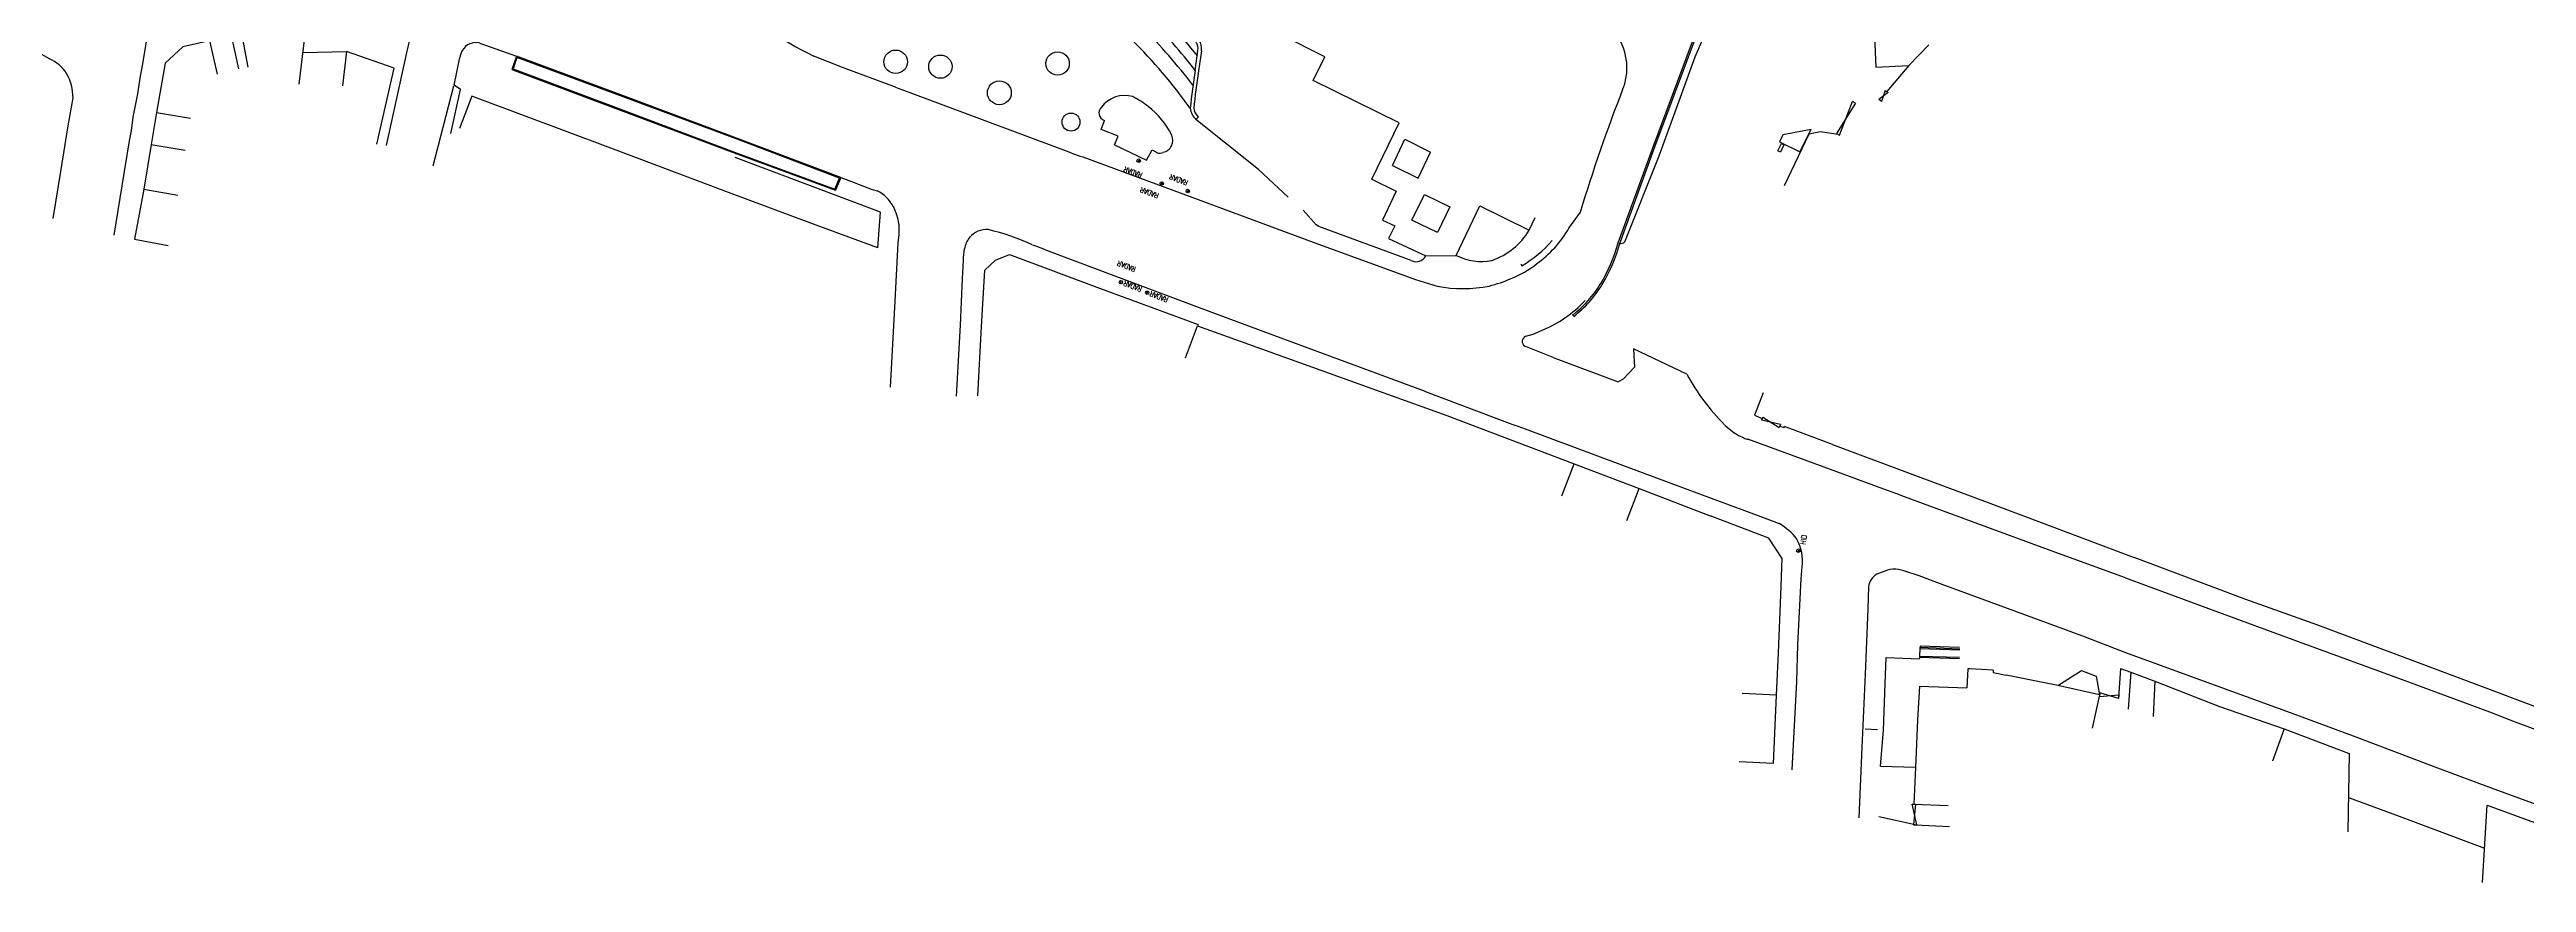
# Model space of a CAD drawing. Header units: metres. Extents: x 320405 to 332543, y 7395686 to 7410003.
# Drawn here: x 325701.9 to 326062.8, y 7397376.6 to 7397498.1 of the extents above; entities that cross this region are included whole.
import ezdxf

# ---------------------------------------------------------------- set-up
doc = ezdxf.new("R2010")
doc.units = ezdxf.units.M
doc.header["$LTSCALE"] = 10
doc.header["$MEASUREMENT"] = 0
doc.linetypes.add('CONTINUO', pattern=[0])
for name, color, linetype in [('Edificações', 30, 'Continuous'), ('T-ALVENARIA', 45, 'CONTINUO'), ('T-CIMENTADO', 252, 'Continuous'), ('T-ESCADA', 45, 'CONTINUO'), ('T-GRELHA', 252, 'CONTINUO'), ('T-GUIA', 230, 'Continuous'), ('T-HIDRANTE', 3, 'Continuous'), ('T-HIDRANTE-DESCRIÇÃO', 252, 'Continuous'), ('T-MURETA', 45, 'CONTINUO'), ('T-MURO', 30, 'CONTINUO'), ('T-PLACA-SEMAFORO', 252, 'CONTINUO'), ('T-PORTAO', 45, 'CONTINUO'), ('T-RADAR', 3, 'Continuous'), ('T-RADAR-DESCRIÇÃO', 252, 'Continuous'), ('Vias Primárias', 230, 'Continuous')]:
    doc.layers.add(name, color=color, linetype=linetype)
doc.styles.add('SIMPLEX', font='simplex', dxfattribs={"height": 0.2})
doc.styles.get("Standard").update_dxf_attribs({"font": 'arial.ttf'})

# ---------------------------------------------------------------- blocks, each defined once
blk = doc.blocks.new('SIMB_CIRCULO')
at = {"color": 0, "linetype": 'Continuous'}
blk.add_circle((0, 0), 0.25, dxfattribs=at)
at = {"color": 0}
blk.add_point((0, 0), dxfattribs=at)
for tag in ['desc:', 'cota:', 'pto:']:
    blk.add_attdef(tag, (0, 0), '', height=1)
blk = doc.blocks.new('topografia ÁGUA BRANCA - LAPA_X')
at = {"layer": 'Edificações', "linetype": 'CONTINUO', "flags": 128}
for points in [[(153087.51, 253344.8), (153086, 253344.52), (153082.81, 253343.74), (153078.97, 253342.84), (153076.37, 253340.47), (153075.14, 253333.28), (153074.35, 253328.58), (153073.31, 253322.07), (153071.97, 253314.8)], [(153097.02, 253347.12), (153095.86, 253337.45)], [(153096.41, 253342.03), (153102.8, 253342.19)], [(153107.23, 253328.68), (153109.73, 253339.77), (153102.8, 253342.19)]]:
    blk.add_lwpolyline(points, dxfattribs=at)
at = {"layer": 'T-ALVENARIA', "flags": 128}
for points in [[(153121.05, 253335.71), (153119.3, 253331.03)], [(153180.29, 253313.69), (153170.38, 253317.34), (153158.13, 253321.91), (153141.32, 253328.16), (153121.05, 253335.71)], [(153339.2, 253252.62), (153339.06, 253249.85)], [(153342.93, 253252.44), (153339.49, 253252.62), (153339.2, 253252.62)], [(153342.93, 253252.44), (153342.91, 253252.08), (153344.81, 253251.71)], [(153358.43, 253248.87), (153352.34, 253250.21), (153344.81, 253251.71)], [(153358.43, 253248.87), (153357.35, 253243.98)]]:
    blk.add_lwpolyline(points, dxfattribs=at)
at = {"layer": 'T-ALVENARIA', "linetype": 'CONTINUO', "flags": 128}
for points in [[(153214.74, 253328.82), (153215.29, 253330.08), (153212.78, 253331.03), (153213.25, 253332.36)], [(153180.29, 253313.69), (153180.66, 253318.91), (153159.45, 253326.87)], [(153214.74, 253328.82), (153219.41, 253326.57), (153220.23, 253328.08)], [(153220.23, 253328.08), (153220.98, 253327.64)], [(153180.29, 253313.69), (153170.38, 253317.34), (153158.13, 253321.91)], [(153309.34, 253292.79), (153308.05, 253289.53), (153309.2, 253289.04)], [(153311.76, 253287.96), (153312.39, 253287.76)]]:
    blk.add_lwpolyline(points, dxfattribs=at)
at = {"layer": 'T-ALVENARIA', "color": 250, "linetype": 'CONTINUO'}
for centre, radius, start, end in [((153213.6, 253333.45), 1.14, 134.0264, 251.9769), ((153216.21, 253331.8), 4.2, 73.494, 144.1119), ((153209.72, 253321.47), 16.29, 52.4839, 61.8632), ((153212.17, 253324.73), 12.21, 26.7758, 52.303), ((153221.44, 253329.47), 1.8, 283.0153, 24.9361), ((153221.3, 253329.08), 1.47, 257.2734, 291.618)]:
    blk.add_arc(centre, radius, start, end, dxfattribs=at)
at = {"layer": 'T-CIMENTADO', "linetype": 'CONTINUO', "flags": 128}
for points in [[(153256.22, 253332.07), (153243.65, 253338.22), (153245.35, 253341.7), (153232.81, 253347.96), (153233.69, 253349.76), (153225.18, 253353.88)], [(153220.45, 253348.97), (153223.48, 253345.71), (153226.75, 253341.79)], [(153240.07, 253321.22), (153235.73, 253325.22), (153226.58, 253332.52)], [(153252.24, 253323.87), (153256.22, 253332.07)], [(153255.27, 253325.87), (153257.06, 253329.68)], [(153257.06, 253329.68), (153260.79, 253327.81)], [(153259, 253324.01), (153260.79, 253327.81)], [(153252.24, 253323.87), (153255.8, 253322.11)], [(153255.27, 253325.87), (153259, 253324.01)], [(153255.8, 253322.11), (153253.83, 253317.88)], [(153264.55, 253312.77), (153268.01, 253320.01)], [(153268.01, 253320.01), (153275.19, 253316.46)], [(153257.99, 253312), (153244.51, 253316.92), (153244.16, 253317.17), (153242.24, 253319.31)], [(153253.83, 253317.88), (153255.59, 253317.08)], [(153255.59, 253317.08), (153254.71, 253315.19)], [(153275.19, 253316.46), (153276.07, 253318.33)], [(153254.71, 253315.19), (153260.11, 253312.68), (153264.55, 253312.77)]]:
    blk.add_lwpolyline(points, dxfattribs=at)
blk.add_lwpolyline([(153259.9, 253321.63), (153263.63, 253319.86), (153261.84, 253316.1), (153258.1, 253317.9)], close=True, dxfattribs=at)
at = {"layer": 'T-CIMENTADO'}
for centre, radius in [((153182.82, 253340.85), 1.71), ((153189.34, 253340.15), 1.7), ((153206.42, 253340.64), 1.7), ((153197.94, 253336.36), 1.74), ((153208.39, 253332.1), 1.31)]:
    blk.add_circle(centre, radius, dxfattribs=at)
at = {"layer": 'T-CIMENTADO', "linetype": 'CONTINUO'}
for centre, radius, start, end in [((153143.68, 253272.89), 104.79, 38.095, 44.1654), ((153170.39, 253296.93), 70.51, 37.3143, 45.5679), ((153160.65, 253287.16), 80.29, 35.8141, 45.1793), ((153266.53, 253321.58), 10.06, 288.5595, 329.4114), ((153258.71, 253313.41), 1.58, 242.7805, 332.7059), ((153268.19, 253319.89), 8, 242.946, 281.1325)]:
    blk.add_arc(centre, radius, start, end, dxfattribs=at)
at = {"layer": 'T-ESCADA', "flags": 128}
for points in [[(153332.22, 253255.58), (153332.19, 253254.46)], [(153332.19, 253254.46), (153337.99, 253254.29)], [(153332.19, 253254.46), (153332.19, 253254.11)], [(153338.02, 253255.71), (153332.28, 253255.88), (153332.22, 253255.58)], [(153332.22, 253255.58), (153338.04, 253255.36)], [(153332.25, 253255.73), (153338.03, 253255.53)], [(153332.19, 253254.29), (153338, 253254.09)]]:
    blk.add_lwpolyline(points, dxfattribs=at)
at = {"layer": 'T-GRELHA', "linetype": 'CONTINUO', "flags": 128}
for points in [[(153312.37, 253323.05), (153315.96, 253330.59), (153317.58, 253330.92), (153320.17, 253330.53)], [(153312.28, 253328.98), (153311.77, 253327.91), (153311.41, 253328.09), (153311.92, 253329.15), (153312.28, 253328.98)]]:
    blk.add_lwpolyline(points, dxfattribs=at)
at = {"layer": 'T-GUIA', "ltscale": 5, "flags": 128}
for points in [[(153312.64, 253356.6), (153312.6, 253355.94), (153311.57, 253353.6), (153310.2, 253352.8), (153308.76, 253350.03), (153302.7, 253349.72), (153299.29, 253341.71), (153294.08, 253327.31), (153289.08, 253314.72)], [(153325.16, 253352.22), (153325.21, 253350.52), (153325.64, 253340.33), (153330.48, 253340.58)], [(153182.81, 253337.17), (153175.07, 253340.02), (153170.88, 253341.66)], [(153118.01, 253330.27), (153119.41, 253336.71), (153118.49, 253337.31)], [(153182.81, 253337.17), (153183.31, 253336.94)], [(153183.31, 253336.94), (153184.89, 253336.39)], [(153184.89, 253336.39), (153199.86, 253330.82), (153208.06, 253327.78), (153208.53, 253327.58)], [(153199.86, 253330.82), (153199.86, 253330.82)], [(153208.53, 253327.58), (153209.69, 253327.14)], [(153209.69, 253327.14), (153210.14, 253327.02), (153224.3, 253321.79), (153244.11, 253314.5), (153258.62, 253309.22)], [(153183.38, 253317.08), (153183.34, 253317.21)], [(153258.62, 253309.22), (153261.8, 253308.28)], [(153274.72, 253300.99), (153275.78, 253301.32)], [(153275.78, 253301.32), (153277.01, 253301.83)], [(153276.52, 253298.76), (153274.57, 253299.54)], [(153278.7, 253297.88), (153276.52, 253298.76)], [(153278.7, 253297.88), (153288.17, 253294.38)], [(153298.19, 253295.48), (153290.43, 253299.19), (153290.56, 253296.52), (153288.92, 253294.78), (153288.17, 253294.38)]]:
    blk.add_lwpolyline(points, dxfattribs=at)
blk.add_lwpolyline([(153316.25, 253331.24), (153312.12, 253330.42), (153311.65, 253329.4), (153314.61, 253327.96)], close=True, dxfattribs=at)
at = {"layer": 'T-GUIA', "ltscale": 5}
for centre, radius, start, end in [((153192.5, 253386.42), 49.7, 225.6141, 244.2171), ((153266.89, 253324.76), 16.19, 305.389, 330.4697), ((153288.52, 253315.5), 0.961, 261.7552, 305.5549), ((153264.89, 253326.24), 18.49, 284.0196, 294.5357), ((153267.91, 253321.72), 13.16, 290.7339, 309.4353), ((153265.53, 253327.7), 19.78, 259.1473, 281.1885), ((153269.9, 253318.9), 18.5, 292.6051, 316.7318), ((153275, 253300.23), 0.808, 110.1346, 238.4392), ((153327.03, 253311.42), 32.95, 208.9216, 224.9708)]:
    blk.add_arc(centre, radius, start, end, dxfattribs=at)
at = {"layer": 'T-MURETA', "linetype": 'CONTINUO', "flags": 128}
for points in [[(153288.15, 253314.64), (153293.12, 253328.37), (153304.89, 253360.1)], [(153288.39, 253314.55), (153293.35, 253328.28), (153305.13, 253360.02)], [(153226.47, 253339.67), (153226.75, 253341.79)], [(153226.75, 253341.79), (153226.86, 253342.63)], [(153227.37, 253342.54), (153226.97, 253339.59)], [(153226.58, 253332.52), (153226.95, 253332.88)], [(153174.84, 253323.96), (153174.07, 253322.09), (153159.33, 253327.51)], [(153174.84, 253323.96), (153160.03, 253329.54)], [(153274.15, 253311.27), (153274.02, 253311.48)], [(153281.54, 253304.11), (153281.69, 253303.91)]]:
    blk.add_lwpolyline(points, dxfattribs=at)
at = {"layer": 'T-MURETA', "flags": 128}
for points in [[(153127.55, 253341.57), (153126.9, 253339.63), (153140.88, 253334.42), (153159.33, 253327.51), (153174.07, 253322.09), (153174.84, 253323.96), (153160.03, 253329.54), (153143.16, 253335.82)], [(153127.63, 253341.39), (153127.07, 253339.72), (153140.93, 253334.55), (153159.38, 253327.64), (153173.99, 253322.27), (153174.66, 253323.88), (153159.98, 253329.41), (153143.11, 253335.69)]]:
    blk.add_lwpolyline(points, close=True, dxfattribs=at)
for points in [[(153331.6, 253238.2), (153326.53, 253238.36), (153326.96, 253243.66), (153327.19, 253250.42), (153327.33, 253254.22), (153332.19, 253254.06)], [(153352.34, 253250.21), (153355.78, 253252.38), (153357.92, 253251.59), (153358.43, 253248.87)]]:
    blk.add_lwpolyline(points, dxfattribs=at)
at = {"layer": 'T-MURETA', "linetype": 'CONTINUO'}
for centre, radius, start, end in [((153225.39, 253342.89), 1.49, 349.9698, 36.1121), ((153225.39, 253342.89), 2.01, 349.9698, 36.1121), ((153304.58, 253326.86), 79.15, 170.6852, 174.7192), ((153304.58, 253326.86), 78.64, 170.6852, 174.7192), ((153228.46, 253334.48), 2.72, 187.1504, 226.2638), ((153228.46, 253334.48), 2.2, 187.1504, 226.2638), ((153264.2, 253327.61), 19.13, 301.3191, 318.5911), ((153264.26, 253321.27), 24.8, 329.5029, 344.4405), ((153264.26, 253321.27), 25.05, 329.5029, 344.4405), ((153271.46, 253317.22), 16.54, 307.534, 328.9096), ((153271.46, 253317.22), 16.79, 307.534, 328.9096)]:
    blk.add_arc(centre, radius, start, end, dxfattribs=at)
at = {"layer": 'T-MURO', "flags": 128}
for points in [[(153087.51, 253344.8), (153088.43, 253339.88)], [(153082.81, 253343.74), (153083.97, 253338.88)], [(153086, 253344.52), (153087.05, 253339.63)], [(153102.8, 253342.19), (153102.2, 253337.18)], [(153075.14, 253333.28), (153080.07, 253332.45)], [(153074.35, 253328.58), (153079.29, 253327.78)], [(153073.31, 253322.07), (153078.24, 253321.22)], [(153071.97, 253314.8), (153076.88, 253313.89)], [(153319.46, 253285.28), (153312.43, 253287.9)], [(153319.46, 253285.28), (153331.56, 253280.79), (153342.36, 253276.78), (153363.41, 253268.87)], [(153310.91, 253238.74), (153311.34, 253248.73), (153311.61, 253254.87), (153311.96, 253263.33), (153312.15, 253268.67), (153310.21, 253271.6), (153301.65, 253274.86)], [(153438.45, 253241.13), (153429.42, 253244.48), (153420.01, 253247.95), (153416.17, 253249.39), (153403.31, 253254.2), (153390.23, 253259.07), (153379.69, 253262.79), (153363.41, 253268.87)], [(153361.48, 253252.68), (153361.19, 253248.47)], [(153361.48, 253252.68), (153362.96, 253252.17), (153366.45, 253250.84), (153375.91, 253247.2), (153385.34, 253243.94), (153394.82, 253240.38), (153394.62, 253228.95)], [(153362.96, 253252.17), (153362.6, 253246.76)], [(153366.45, 253250.84), (153366.22, 253245.71)], [(153311.34, 253248.73), (153306.35, 253248.94)], [(153332.18, 253250.05), (153331.9, 253245.14), (153331.6, 253238.2), (153331.37, 253232.86)], [(153332.18, 253250.05), (153339.06, 253249.85)], [(153385.34, 253243.94), (153383.64, 253239.24)], [(153310.91, 253238.74), (153305.92, 253238.96)], [(153331.37, 253232.86), (153336.37, 253232.65)], [(153394.71, 253233.95), (153402.12, 253231.22), (153414.55, 253226.57)], [(153414.25, 253221.58), (153414.94, 253232.87), (153428.87, 253227.77), (153435.86, 253224.98)], [(153331.57, 253229.84), (153326.31, 253231.02)], [(153331.57, 253229.84), (153336.57, 253229.63)]]:
    blk.add_lwpolyline(points, dxfattribs=at)
at = {"layer": 'T-MURO', "linetype": 'CONTINUO', "flags": 128}
for points in [[(153330.48, 253340.58), (153333.36, 253343.59)], [(153330.48, 253340.58), (153327.24, 253336.76)], [(153195.85, 253310.48), (153197.44, 253311.96), (153199.48, 253312.76), (153212.57, 253307.91), (153226.96, 253302.6)], [(153194.87, 253292.15), (153195.42, 253302.25), (153195.85, 253310.48)], [(153225.13, 253297.74), (153226.9, 253302.41)], [(153226.96, 253302.6), (153226.9, 253302.41)], [(153226.9, 253302.41), (153249.18, 253294.43), (153263.25, 253289.42)], [(153263.25, 253289.42), (153281.8, 253282.4), (153291.27, 253278.82), (153301.65, 253274.86)], [(153280.03, 253277.73), (153281.8, 253282.4)], [(153289.51, 253274.15), (153291.27, 253278.82)]]:
    blk.add_lwpolyline(points, dxfattribs=at)
at = {"layer": 'T-PLACA-SEMAFORO', "flags": 128}
blk.add_lwpolyline([(153324.27, 253243.81), (153326.06, 253243.74)], dxfattribs=at)
at = {"layer": 'T-PORTAO', "linetype": 'CONTINUO', "flags": 128}
for points in [[(153322.7, 253335.07), (153319.95, 253330.64)], [(153320.39, 253330.42), (153322.25, 253335.29)], [(153322.7, 253335.07), (153322.25, 253335.29)], [(153327.45, 253336.61), (153326.1, 253335.63)], [(153326.51, 253335.33), (153326.1, 253335.63)], [(153327.04, 253336.91), (153326.51, 253335.33)], [(153327.04, 253336.91), (153327.45, 253336.61)], [(153319.95, 253330.64), (153320.39, 253330.42)], [(153309.3, 253289.27), (153309.11, 253288.81)], [(153311.85, 253288.19), (153309.11, 253288.81)], [(153309.3, 253289.27), (153311.66, 253287.73)], [(153311.85, 253288.19), (153311.66, 253287.73)], [(153312.39, 253287.76), (153312.43, 253287.9)]]:
    blk.add_lwpolyline(points, dxfattribs=at)
at = {"layer": 'T-PORTAO', "flags": 128}
for points in [[(153361.25, 253248.83), (153361.2, 253248.34), (153358.45, 253249.12), (153358.4, 253248.62)], [(153331.12, 253232.85), (153331.62, 253232.88), (153331.33, 253229.83), (153331.82, 253229.86)]]:
    blk.add_lwpolyline(points, close=True, dxfattribs=at)
at = {"layer": 'Vias Primárias', "ltscale": 5, "flags": 128}
for points in [[(153075.25, 253353.6), (153074.86, 253351.1), (153074.09, 253346.6), (153073.11, 253340.64), (153072.7, 253338.25), (153072.36, 253335.99), (153071.7, 253332.58)], [(153059.53, 253341.05), (153057.64, 253342.14), (153049.31, 253346.81), (153041.58, 253351.05)], [(153111.61, 253342.25), (153108.59, 253328.53)], [(153118.49, 253337.31), (153119.3, 253341.36)], [(153122.21, 253343.47), (153127.55, 253341.57)], [(153060.09, 253317.79), (153061.21, 253324.65), (153062.26, 253331.27), (153062.97, 253335.37)], [(153071.46, 253330.59), (153071.17, 253329.14), (153070.07, 253322.58), (153068.93, 253315.36)], [(153071.7, 253332.58), (153071.46, 253330.59)], [(153174.84, 253323.96), (153176.79, 253323.22), (153177.54, 253322.94)], [(153177.54, 253322.94), (153179.42, 253322.24)], [(153179.42, 253322.24), (153180.15, 253322.02)], [(153182.16, 253293.38), (153182.83, 253305.96), (153183.26, 253314.44), (153183.36, 253315.65), (153183.36, 253315.79)], [(153191.77, 253292.08), (153192.33, 253302.44), (153192.64, 253309.26), (153192.77, 253311.88), (153192.77, 253312.35)], [(153192.77, 253312.35), (153192.89, 253313.61)], [(153202.79, 253314.2), (153203.23, 253314.03)], [(153203.23, 253314.03), (153204.42, 253313.62)], [(153204.42, 253313.62), (153204.87, 253313.4), (153212.75, 253310.46), (153228.27, 253304.66), (153240.74, 253300.06), (153249.68, 253296.76), (153259.92, 253293), (153260.23, 253292.86), (153272.7, 253288.18)], [(153272.7, 253288.18), (153273.6, 253287.89), (153274.65, 253287.49)], [(153274.65, 253287.49), (153292.09, 253281.01), (153301.75, 253277.42), (153308.85, 253274.83)], [(153318.25, 253281.99), (153307.09, 253286.02)], [(153326.93, 253278.79), (153318.25, 253281.99)], [(153328.84, 253278.11), (153326.93, 253278.79)], [(153362.15, 253265.94), (153351.89, 253269.65), (153341.54, 253273.41), (153329.94, 253277.66), (153328.84, 253278.11)], [(153308.85, 253274.83), (153311.71, 253273.73)], [(153313.63, 253237.81), (153314.3, 253250.69), (153314.43, 253256.06), (153314.89, 253265.68), (153315.04, 253267.43)], [(153326.73, 253266.67), (153325.95, 253266.39)], [(153332.1, 253266.14), (153329.88, 253266.88)], [(153430.38, 253229.99), (153425.52, 253231.73), (153415.56, 253235.34), (153407.71, 253238.25), (153395.43, 253242.9), (153386.62, 253246.11), (153362.23, 253255), (153355.97, 253257.42), (153335.48, 253264.89), (153332.1, 253266.14)], [(153362.15, 253265.94), (153374.8, 253261.27), (153387.48, 253256.64), (153402.89, 253251), (153415.26, 253246.46), (153418.61, 253245.16), (153428.39, 253241.56), (153437.4, 253238.08)], [(153324.71, 253264.55), (153324.61, 253261.33), (153324.25, 253251.79), (153323.81, 253241.1), (153323.38, 253230.83)]]:
    blk.add_lwpolyline(points, dxfattribs=at)
at = {"layer": 'Vias Primárias', "ltscale": 5}
for centre, radius, start, end in [((154723.49, 253009.78), 1645.81, 168.2244, 168.34552), ((153057.28, 253335.9), 5.63, 32.599, 66.4829), ((153122.75, 253340.67, 725.78), 3.52, 151.0824, 168.7521), ((153121.64, 253341.29), 2.25, 75.3503, 151.0824), ((153055.6, 253335.31), 7.37, 0.4125, 29.3492), ((153177.95, 253317.38), 5.14, 27.193, 64.616), ((153175.24, 253315.96), 8.2, 8.7646, 27.3507), ((153176.68, 253316.54), 6.72, 353.6182, 4.6004), ((153196.08, 253313.25), 3.16, 84.6227, 140.7504), ((153189.01, 253284.36), 32.87, 65.2209, 77.0635), ((153196.9, 253312.78), 4.1, 143.0193, 168.401), ((153310.12, 253294.51), 9.04, 225.233, 250.6866), ((153307.12, 253265.87), 9.1, 38.0214, 59.6883), ((153308.62, 253268.33), 6.48, 351.9665, 29.0201), ((153327.22, 253264.2), 2.54, 120.086, 172.0794), ((153328.53, 253263.35), 3.77, 69.0136, 118.3546)]:
    blk.add_arc(centre, radius, start, end, dxfattribs=at)
at = {"layer": 'T-HIDRANTE'}
ref = blk.add_blockref('SIMB_CIRCULO', (153314.49, 253269.79, 729.2), dxfattribs=at)
ref.add_attrib('DESC', 'HID', (153315.53, 253270.64, 729.2), dxfattribs={"layer": 'T-HIDRANTE-DESCRIÇÃO', "color": 141, "height": 0.75, "rotation": 82.5041, "style": 'SIMPLEX', "width": 0.75})
at = {"layer": 'T-RADAR'}
ref = blk.add_blockref('SIMB_CIRCULO', (153218.26, 253326.49, 728.87), dxfattribs=at)
ref.add_attrib('DESC', 'RADAR', (153218.86, 253324.69, 728.87), dxfattribs={"layer": 'T-RADAR-DESCRIÇÃO', "color": 141, "height": 0.75, "rotation": 159.75, "style": 'SIMPLEX', "width": 0.75})
ref = blk.add_blockref('SIMB_CIRCULO', (153221.63, 253323.18, 728.88), dxfattribs=at)
ref.add_attrib('DESC', 'RADAR', (153221.26, 253321.69, 728.88), dxfattribs={"layer": 'T-RADAR-DESCRIÇÃO', "color": 141, "height": 0.75, "rotation": 159.75, "style": 'SIMPLEX', "width": 0.75})
ref = blk.add_blockref('SIMB_CIRCULO', (153225.42, 253322.08, 728.88), dxfattribs=at)
ref.add_attrib('DESC', 'RADAR', (153225.52, 253323.59, 728.88), dxfattribs={"layer": 'T-RADAR-DESCRIÇÃO', "color": 141, "height": 0.75, "rotation": 159.75, "style": 'SIMPLEX', "width": 0.75})
ref = blk.add_blockref('SIMB_CIRCULO', (153215.71, 253308.77, 728.88), dxfattribs=at)
ref.add_attrib('DESC', 'RADAR', (153217.94, 253310.95, 728.88), dxfattribs={"layer": 'T-RADAR-DESCRIÇÃO', "color": 141, "height": 0.75, "rotation": 159.2833, "style": 'SIMPLEX', "width": 0.75})
ref = blk.add_blockref('SIMB_CIRCULO', (153215.71, 253308.77, 728.88), dxfattribs=at)
ref.add_attrib('DESC', 'RADAR', (153218.85, 253308.05, 728.88), dxfattribs={"layer": 'T-RADAR-DESCRIÇÃO', "color": 141, "height": 0.75, "rotation": 159.2833, "style": 'SIMPLEX', "width": 0.75})
ref = blk.add_blockref('SIMB_CIRCULO', (153219.55, 253307.25, 728.9), dxfattribs=at)
ref.add_attrib('DESC', 'RADAR', (153222.69, 253306.52, 728.9), dxfattribs={"layer": 'T-RADAR-DESCRIÇÃO', "color": 141, "height": 0.75, "rotation": 159.2833, "style": 'SIMPLEX', "width": 0.75})

msp = doc.modelspace()

# ---------------------------------------------------------------- linework, layer by layer
at = {"layer": 'Vias Primárias'}
msp.add_lwpolyline([(325923.3, 7397472.03), (325924.97, 7397474.36, -0.018829), (325931.17, 7397492.28, 0.382593), (325927.13, 7397502.98, -0.013687), (325917.04, 7397508.59)], format="xyb", dxfattribs=at)
msp.add_lwpolyline([(325760.75, 7397492.7), (325757.73, 7397481.06)], dxfattribs=at)

# ---------------------------------------------------------------- block references
at = {"rotation": 359.8966389496373}
msp.add_blockref('topografia ÁGUA BRANCA - LAPA_X', (172185.59, 7144432.18), dxfattribs=at)

doc.saveas('drawing.dxf')
